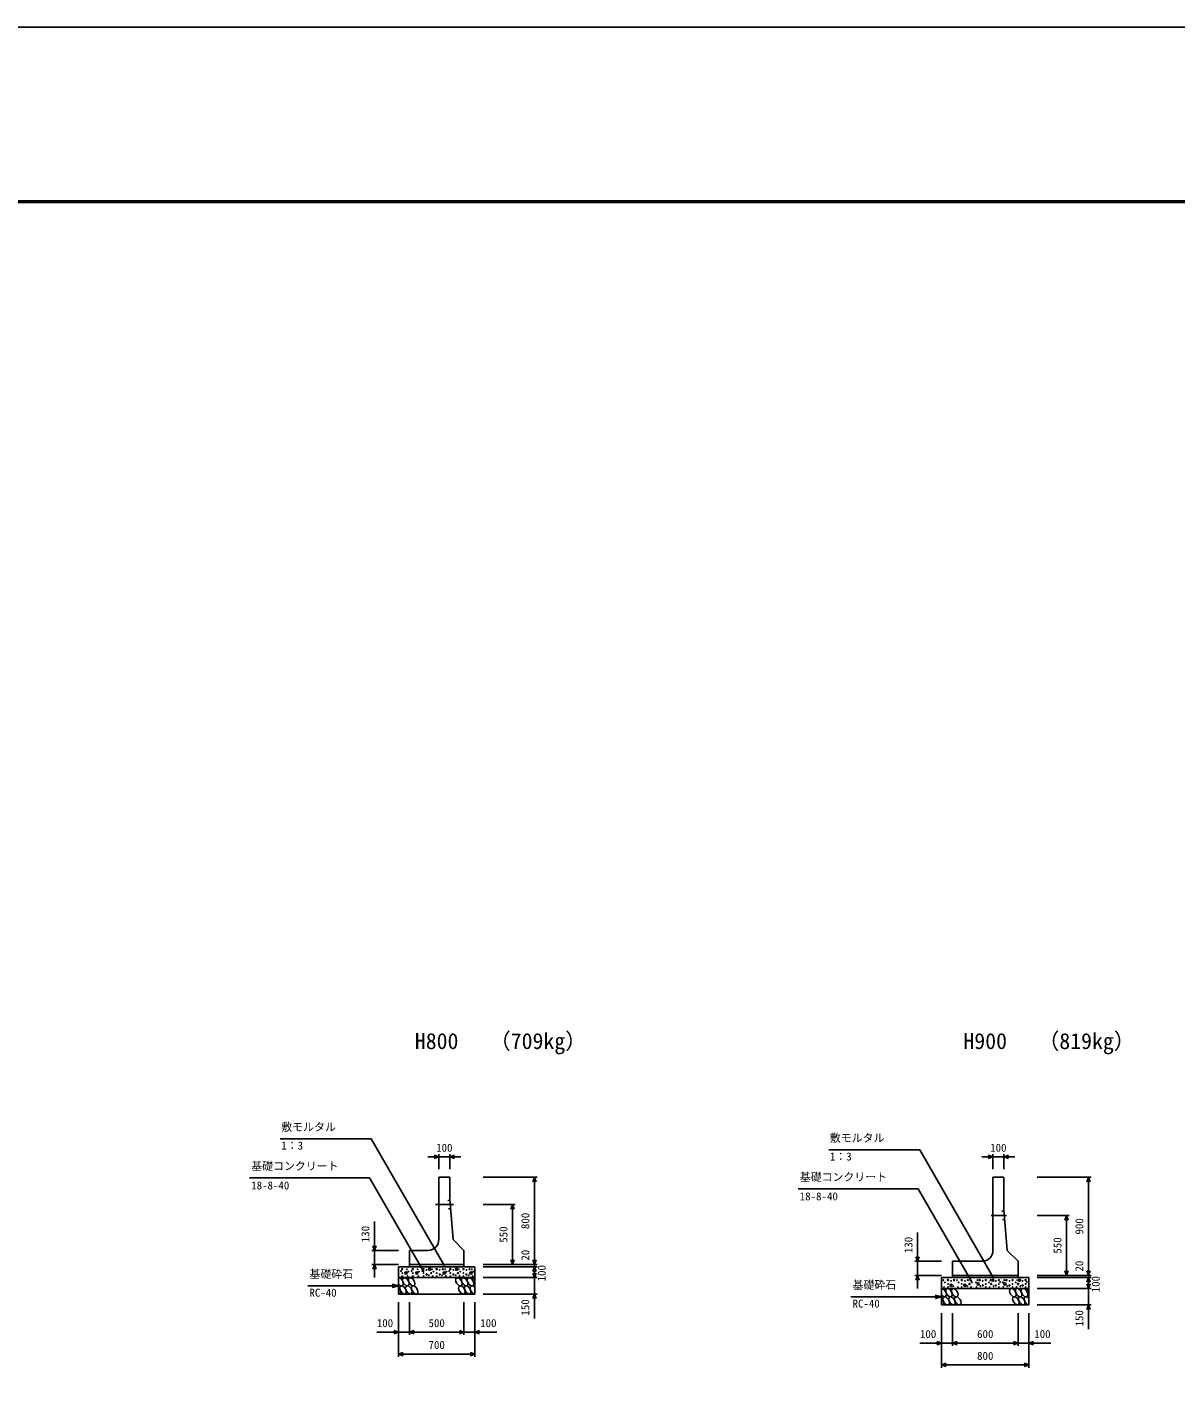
# Model space of a CAD drawing. Units: millimetres, scale not verified. Extents: x -67200 to 67200, y -23760 to 23760.
# Drawn here: x 9723 to 20246, y 11312 to 23760 of the extents above; entities that cross this region are included whole.
import ezdxf
from ezdxf.enums import TextEntityAlignment as Align

# ---------------------------------------------------------------- set-up
doc = ezdxf.new("R2010")
doc.units = ezdxf.units.MM
doc.header["$LTSCALE"] = 80
doc.linetypes.add('CHAIN1', pattern=[8, 5, -1, 1, -1])
doc.linetypes.add('DOTTED', pattern=[1.75, 0.25, -1.5])
for name, color, linetype, lineweight in [('0-0_CENTER', 7, 'CHAIN1', 25), ('0-1_DIM', 7, 'Continuous', 25), ('0-2_Defpoints', 5, 'Continuous', 25), ('0-3_HATCH', 6, 'Continuous', 25), ('0-6_OUTLINE', 1, 'Continuous', 25), ('0-7_OUTLINE2', 4, 'DOTTED', 25), ('0-8_TXT', 7, 'Continuous', 25), ('0-9_WAKU', 3, 'Continuous', 25)]:
    doc.layers.add(name, color=color, linetype=linetype, lineweight=lineweight)
doc.styles.add('ＭＳ ゴシック', font='')
doc.styles.get('ＭＳ ゴシック').set_extended_font_data('MS Gothic')

msp = doc.modelspace()

# ---------------------------------------------------------------- linework, layer by layer
at = {"layer": '0-0_CENTER'}
for p, q in [((13629.59, 12973.45), (13464.81, 12973.45)), ((18695.43, 12873.45), (18554.81, 12873.45))]:
    msp.add_line(p, q, dxfattribs=at)
at = {"layer": '0-1_DIM'}
for p, q in [((12041.4, 13574.85), (12873.82, 13574.85)), ((13545.09, 12412.18), (12873.82, 13574.85)), ((17066.9, 13474.85), (17899.32, 13474.85)), ((18570.59, 12312.18), (17899.32, 13474.85)), ((13494.5, 13410.34), (13394.5, 13410.34)), ((13494.5, 13435.34), (13494.5, 13298.45)), ((13494.5, 13410.34), (13594.5, 13410.34)), ((13594.5, 13435.34), (13594.5, 13298.45)), ((13694.5, 13410.34), (13594.5, 13410.34)), ((18570, 13410.34), (18470, 13410.34)), ((18570, 13435.34), (18570, 13298.45)), ((18570, 13410.34), (18670, 13410.34)), ((18670, 13435.34), (18670, 13298.45)), ((18770, 13410.34), (18670, 13410.34)), ((11759.79, 13217.34), (12859.34, 13217.34)), ((13355.6, 12357.78), (12859.34, 13217.34)), ((14394.5, 13223.45), (13899.5, 13223.45)), ((14369.5, 12423.45), (14369.5, 13223.45)), ((19470, 13223.45), (18975, 13223.45)), ((19445, 12323.45), (19445, 13223.45)), ((16785.29, 13117.34), (17884.84, 13117.34)), ((18381.1, 12257.78), (17884.84, 13117.34)), ((14194.5, 12973.45), (13899.5, 12973.45)), ((14169.5, 12973.45), (14169.5, 12423.45)), ((19270, 12873.45), (18975, 12873.45)), ((19245, 12873.45), (19245, 12323.45)), ((12904.5, 12553.45), (12904.5, 12817.62)), ((17880, 12453.45), (17880, 12717.62)), ((12879.5, 12553.45), (13124.5, 12553.45)), ((12904.5, 12553.45), (12904.5, 12423.45)), ((17855, 12453.45), (18100, 12453.45)), ((17880, 12453.45), (17880, 12323.45)), ((12879.5, 12423.45), (13124.5, 12423.45)), ((12904.5, 12303.45), (12904.5, 12423.45)), ((14394.5, 12423.45), (13899.5, 12423.45)), ((14394.5, 12403.45), (13899.5, 12403.45)), ((14369.5, 12423.45), (14369.5, 12403.45)), ((14369.5, 12403.45), (14369.5, 12303.45)), ((17855, 12323.45), (18100, 12323.45)), ((17880, 12203.45), (17880, 12323.45)), ((19470, 12323.45), (18975, 12323.45)), ((19445, 12323.45), (19445, 12303.45)), ((13124.5, 12228.45), (13066.54, 12243.97)), ((14394.5, 12303.45), (13899.5, 12303.45)), ((14369.5, 12303.45), (14369.5, 12153.45)), ((19470, 12303.45), (18975, 12303.45)), ((19470, 12203.45), (18975, 12203.45)), ((19445, 12303.45), (19445, 12203.45)), ((19445, 12203.45), (19445, 12053.45)), ((13124.5, 11578.45), (13124.5, 12078.45)), ((13224.5, 11778.45), (13224.5, 12078.45)), ((13224.5, 11778.45), (13224.5, 12078.45)), ((13724.5, 11778.45), (13724.5, 12078.45)), ((13824.5, 11578.45), (13824.5, 12078.45)), ((14394.5, 12153.45), (13899.5, 12153.45)), ((14369.5, 11930.21), (14369.5, 12153.45)), ((18100, 12128.45), (18042.04, 12143.97)), ((18100, 11478.45), (18100, 11978.45)), ((18200, 11678.45), (18200, 11978.45)), ((18200, 11678.45), (18200, 11978.45)), ((18800, 11678.45), (18800, 11978.45)), ((18900, 11478.45), (18900, 11978.45)), ((19470, 12053.45), (18975, 12053.45)), ((19445, 11830.21), (19445, 12053.45)), ((12924.96, 11803.45), (13124.5, 11803.45)), ((13124.5, 11803.45), (13224.5, 11803.45)), ((13224.5, 11803.45), (13724.5, 11803.45)), ((13724.5, 11803.45), (13824.5, 11803.45)), ((14024.04, 11803.45), (13824.5, 11803.45)), ((17900.46, 11703.45), (18100, 11703.45)), ((18100, 11703.45), (18200, 11703.45)), ((18200, 11703.45), (18800, 11703.45)), ((18800, 11703.45), (18900, 11703.45)), ((19099.54, 11703.45), (18900, 11703.45)), ((13124.5, 11603.45), (13824.5, 11603.45)), ((18100, 11503.45), (18900, 11503.45))]:
    msp.add_line(p, q, dxfattribs=at)
for points in [[(13452.21, 13425.73), (13494.5, 13410.34), (13452.21, 13394.95)], [(13636.79, 13425.73), (13594.5, 13410.34), (13636.79, 13394.95)], [(18527.71, 13425.73), (18570, 13410.34), (18527.71, 13394.95)], [(18712.29, 13425.73), (18670, 13410.34), (18712.29, 13394.95)], [(14354.11, 13181.16), (14369.5, 13223.45), (14384.89, 13181.16)], [(19429.61, 13181.16), (19445, 13223.45), (19460.39, 13181.16)], [(14154.11, 12931.16), (14169.5, 12973.45), (14184.89, 12931.16)], [(19229.61, 12831.16), (19245, 12873.45), (19260.39, 12831.16)], [(12919.89, 12595.73), (12904.5, 12553.45), (12889.11, 12595.73)], [(14154.11, 12465.73), (14169.5, 12423.45), (14184.89, 12465.73)], [(14354.11, 12465.73), (14369.5, 12423.45), (14384.89, 12465.73)], [(17895.39, 12495.73), (17880, 12453.45), (17864.61, 12495.73)], [(12919.89, 12381.16), (12904.5, 12423.45), (12889.11, 12381.16)], [(14354.11, 12361.16), (14369.5, 12403.45), (14384.89, 12361.16)], [(14354.11, 12345.73), (14369.5, 12303.45), (14384.89, 12345.73)], [(17895.39, 12281.16), (17880, 12323.45), (17864.61, 12281.16)], [(19229.61, 12365.73), (19245, 12323.45), (19260.39, 12365.73)], [(19429.61, 12365.73), (19445, 12323.45), (19460.39, 12365.73)], [(12294.18, 12228.45), (13124.5, 12228.45), (13066.54, 12212.92)], [(19429.61, 12261.16), (19445, 12303.45), (19460.39, 12261.16)], [(19429.61, 12245.73), (19445, 12203.45), (19460.39, 12245.73)], [(14354.11, 12111.16), (14369.5, 12153.45), (14384.89, 12111.16)], [(17269.68, 12128.45), (18100, 12128.45), (18042.04, 12112.92)], [(19429.61, 12011.16), (19445, 12053.45), (19460.39, 12011.16)], [(13082.21, 11818.84), (13124.5, 11803.45), (13082.21, 11788.05)], [(13266.79, 11818.84), (13224.5, 11803.45), (13266.79, 11788.05)], [(13682.21, 11818.84), (13724.5, 11803.45), (13682.21, 11788.05)], [(13866.79, 11818.84), (13824.5, 11803.45), (13866.79, 11788.05)], [(18057.71, 11718.84), (18100, 11703.45), (18057.71, 11688.05)], [(18242.29, 11718.84), (18200, 11703.45), (18242.29, 11688.05)], [(18757.71, 11718.84), (18800, 11703.45), (18757.71, 11688.05)], [(18942.29, 11718.84), (18900, 11703.45), (18942.29, 11688.05)], [(13166.79, 11618.84), (13124.5, 11603.45), (13166.79, 11588.05)], [(13782.21, 11618.84), (13824.5, 11603.45), (13782.21, 11588.05)], [(18142.29, 11518.84), (18100, 11503.45), (18142.29, 11488.05)], [(18857.71, 11518.84), (18900, 11503.45), (18857.71, 11488.05)]]:
    msp.add_lwpolyline(points, dxfattribs=at)
at = {"layer": '0-2_Defpoints'}
msp.add_lwpolyline([(0, -23760), (67200, -23760), (67200, 23760), (0, 23760)], close=True, dxfattribs=at)
at = {"layer": '0-3_HATCH'}
for centre, radius in [((13147.47, 12363.93), 2.5), ((13158.81, 12381.5), 5), ((13158.81, 12345.61), 2.5), ((13193.97, 12345.61), 10), ((13200.99, 12380.62), 2.5), ((13215, 12359.61), 2.5), ((13244.46, 12363.93), 2.5), ((13255.8, 12381.5), 5), ((13255.8, 12345.61), 2.5), ((13292.41, 12345.61), 10), ((13299.42, 12380.62), 2.5), ((13313.44, 12359.61), 2.5), ((13342.9, 12363.93), 2.5), ((13354.24, 12381.5), 5), ((13354.24, 12345.61), 2.5), ((13382.28, 12332.47), 5), ((13382.28, 12373.62), 2.5), ((13410.32, 12380.62), 10), ((13403.31, 12325.47), 2.5), ((13424.34, 12345.61), 5), ((13431.35, 12380.62), 2.5), ((13445.37, 12359.61), 2.5), ((13474.24, 12381.5), 5), ((13474.24, 12345.61), 2.5), ((13502.28, 12332.47), 5), ((13502.28, 12373.62), 2.5), ((13523.31, 12325.47), 2.5), ((13530.32, 12380.62), 5), ((13544.34, 12345.61), 10), ((13551.35, 12380.62), 2.5), ((13565.37, 12359.61), 2.5), ((13588.13, 12363.93), 2.5), ((13599.47, 12381.5), 5), ((13599.47, 12345.61), 2.5), ((13627.51, 12332.47), 5), ((13627.51, 12373.62), 2.5), ((13655.54, 12380.62), 10), ((13648.53, 12325.47), 2.5), ((13669.56, 12345.61), 5), ((13676.57, 12380.62), 2.5), ((13690.59, 12359.61), 2.5), ((13719.47, 12381.5), 5), ((13719.47, 12345.61), 2.5), ((13747.51, 12332.47), 5), ((13747.51, 12373.62), 2.5), ((13768.53, 12325.47), 2.5), ((13775.54, 12380.62), 5), ((13789.56, 12345.61), 10), ((13796.57, 12380.62), 2.5), ((13810.59, 12359.61), 2.5), ((13158.81, 12317.59), 2.5), ((13207.99, 12317.59), 2.5), ((13255.8, 12317.59), 2.5), ((13306.43, 12317.59), 2.5), ((13354.24, 12317.59), 2.5), ((13438.36, 12317.59), 2.5), ((13474.24, 12317.59), 2.5), ((13558.36, 12317.59), 2.5), ((13599.47, 12317.59), 2.5), ((13683.58, 12317.59), 2.5), ((13719.47, 12317.59), 2.5), ((13803.58, 12317.59), 2.5), ((18115.97, 12280.62), 2.5), ((18122.98, 12217.59), 2.5), ((18129.99, 12259.61), 2.5), ((18158.86, 12281.5), 5), ((18158.86, 12245.61), 2.5), ((18158.86, 12217.59), 2.5), ((18186.9, 12232.47), 10), ((18186.9, 12273.62), 2.5), ((18207.93, 12225.47), 2.5), ((18214.94, 12280.62), 5), ((18242.07, 12280.62), 2.5), ((18249.08, 12217.59), 2.5), ((18256.09, 12259.61), 2.5), ((18284.97, 12281.5), 5), ((18284.97, 12245.61), 2.5), ((18284.97, 12217.59), 2.5), ((18313.01, 12232.47), 10), ((18313.01, 12273.62), 2.5), ((18334.03, 12225.47), 2.5), ((18341.04, 12280.62), 5), ((18355.06, 12245.61), 5), ((18362.07, 12280.62), 2.5), ((18369.08, 12217.59), 2.5), ((18376.09, 12259.61), 2.5), ((18413.91, 12259.61), 2.5), ((18420.92, 12217.59), 2.5), ((18434.94, 12245.61), 10), ((18427.93, 12280.62), 2.5), ((18448.96, 12280.62), 5), ((18455.97, 12225.47), 2.5), ((18476.99, 12232.47), 5), ((18476.99, 12273.62), 2.5), ((18505.03, 12281.5), 5), ((18505.03, 12245.61), 2.5), ((18505.03, 12217.59), 2.5), ((18533.91, 12259.61), 2.5), ((18540.92, 12217.59), 2.5), ((18547.93, 12280.62), 2.5), ((18554.94, 12245.61), 5), ((18568.96, 12280.62), 10), ((18575.97, 12225.47), 2.5), ((18596.99, 12232.47), 5), ((18596.99, 12273.62), 2.5), ((18625.03, 12281.5), 5), ((18625.03, 12245.61), 2.5), ((18625.03, 12217.59), 2.5), ((18636.37, 12263.93), 2.5), ((18659.13, 12259.61), 2.5), ((18666.14, 12217.59), 2.5), ((18680.16, 12245.61), 10), ((18673.15, 12280.62), 2.5), ((18694.18, 12280.62), 5), ((18701.19, 12225.47), 2.5), ((18722.22, 12232.47), 5), ((18722.22, 12273.62), 2.5), ((18750.26, 12281.5), 5), ((18750.26, 12245.61), 2.5), ((18750.26, 12217.59), 2.5), ((18779.13, 12259.61), 2.5), ((18786.14, 12217.59), 2.5), ((18793.15, 12280.62), 2.5), ((18800.16, 12245.61), 5), ((18814.18, 12280.62), 10), ((18821.19, 12225.47), 2.5), ((18842.22, 12232.47), 5), ((18842.22, 12273.62), 2.5), ((18870.26, 12281.5), 5), ((18870.26, 12245.61), 2.5), ((18870.26, 12217.59), 2.5), ((18881.6, 12263.93), 2.5)]:
    msp.add_circle(centre, radius, dxfattribs=at)
for centre, start_param, end_param in [((13138.36, 12265.94), 1.84200472, 5.94741382), ((13113.04, 12190.95), 2.71731194, 5.07210661), ((13811.54, 12190.95), 5.01737961, 9.05522424), ((13836.86, 12265.94), 5.89182623, 8.18077762), ((18113.86, 12165.94), 1.84200472, 5.94741382), ((18912.36, 12165.94), 5.89182623, 8.18077762), ((18088.54, 12090.95), 2.71731194, 5.07210661), ((18887.04, 12090.95), 5.01737961, 9.05522424)]:
    msp.add_ellipse(centre, major_axis=(-21.81, 35.31), ratio=0.5792, start_param=start_param, end_param=end_param, dxfattribs=at)
for centre in [(13166.25, 12190.95), (13191.57, 12265.94), (13219.46, 12190.95), (13244.78, 12265.94), (13272.66, 12190.95), (13677.24, 12265.94), (13705.13, 12190.95), (13730.45, 12265.94), (13758.34, 12190.95), (13783.66, 12265.94), (18167.07, 12165.94), (18220.28, 12165.94), (18752.74, 12165.94), (18805.95, 12165.94), (18859.16, 12165.94), (18141.75, 12090.95), (18194.96, 12090.95), (18248.16, 12090.95), (18780.63, 12090.95), (18833.84, 12090.95)]:
    msp.add_ellipse(centre, major_axis=(-21.81, 35.31), ratio=0.5792, dxfattribs=at)
at = {"layer": '0-6_OUTLINE'}
for p, q in [((13494.5, 13223.45), (13494.5, 12653.45)), ((13494.5, 13223.45), (13594.5, 13223.45)), ((13594.5, 13223.45), (13594.5, 13023.45)), ((18570, 13223.45), (18670, 13223.45)), ((18570, 13223.45), (18570, 12553.45)), ((18670, 13223.45), (18670, 12923.45)), ((13594.5, 13023.45), (13624.5, 12653.45)), ((18670, 12923.45), (18700, 12553.45)), ((13624.5, 12653.45), (13724.5, 12553.45)), ((13394.5, 12553.45), (13224.5, 12553.45)), ((13224.5, 12403.45), (13224.5, 12553.45)), ((13724.5, 12403.45), (13724.5, 12553.45)), ((18470, 12453.45), (18200, 12453.45)), ((18200, 12303.45), (18200, 12453.45)), ((18700, 12553.45), (18800, 12453.45)), ((18800, 12303.45), (18800, 12453.45)), ((13124.5, 12403.45), (13824.5, 12403.45)), ((13124.5, 12403.45), (13124.5, 12153.45)), ((13224.5, 12423.45), (13724.5, 12423.45)), ((13824.5, 12403.45), (13824.5, 12153.45)), ((18200, 12323.45), (18800, 12323.45)), ((13124.5, 12303.45), (13824.5, 12303.45)), ((18100, 12303.45), (18100, 12053.45)), ((18100, 12203.45), (18900, 12203.45)), ((13124.5, 12153.45), (13824.5, 12153.45)), ((18100, 12053.45), (18900, 12053.45))]:
    msp.add_line(p, q, dxfattribs=at)
msp.add_lwpolyline([(18100, 12303.45), (18900, 12303.45), (18900, 12053.45)], dxfattribs=at)
for centre in [(13394.5, 12653.45), (18470, 12553.45)]:
    msp.add_arc(centre, 100, 270, 0, dxfattribs=at)
at = {"layer": '0-7_OUTLINE2'}
for p, q in [((13595.31, 13013.45), (13494.5, 13003.45)), ((13601.8, 12933.45), (13494.5, 12943.45)), ((18670.81, 12913.45), (18570, 12903.45)), ((18677.3, 12833.45), (18570, 12843.45))]:
    msp.add_line(p, q, dxfattribs=at)
at = {"layer": '0-9_WAKU', "lineweight": 50}
msp.add_lwpolyline([(1600, -22160), (65600, -22160), (65600, 22160), (1600, 22160)], close=True, dxfattribs=at)

# ---------------------------------------------------------------- texts
at = {"layer": '0-1_DIM', "style": 'ＭＳ ゴシック'}
for s, p in [('敷モルタル', (12050.76, 13624.85)), ('敷モルタル', (17076.26, 13524.85)), ('1：3', (12050.76, 13454.74)), ('100', (13469.5, 13435.34)), ('1：3', (17076.26, 13354.74)), ('100', (18545, 13435.34)), ('基礎コンクリート', (11775.17, 13267.34)), ('基礎コンクリート', (16800.67, 13167.34)), ('18-8-40', (11775.17, 13089.71)), ('18-8-40', (16800.67, 12989.71)), ('基礎砕石', (12308.51, 12278.45)), ('RC-40', (12308.51, 12107.07)), ('基礎砕石', (17284.01, 12178.45)), ('RC-40', (17284.01, 12007.07)), ('100', (12925.86, 11828.45)), ('500', (13399.5, 11828.45)), ('100', (13873.14, 11828.45)), ('700', (13399.5, 11628.45)), ('100', (17901.36, 11728.45)), ('600', (18425, 11728.45)), ('100', (18948.64, 11728.45)), ('800', (18425, 11528.45))]:
    msp.add_text(s, height=73.31, dxfattribs=at).set_placement(p, align=Align.BOTTOM_LEFT)
for s, p in [('800', (14344.5, 12748.45)), ('900', (19420, 12698.45)), ('130', (12879.5, 12628.07)), ('550', (14144.5, 12623.45)), ('130', (17855, 12528.07)), ('550', (19220, 12523.45)), ('20', (14344.5, 12459.41)), ('20', (19420, 12359.41)), ('100', (14494.5, 12269.42)), ('100', (19570, 12169.42)), ('150', (14344.5, 11956.13)), ('150', (19420, 11856.13))]:
    msp.add_text(s, height=73.31, rotation=90, dxfattribs=at).set_placement(p, align=Align.BOTTOM_LEFT)
at = {"layer": '0-8_TXT', "style": 'ＭＳ ゴシック'}
for s, p in [('（709kg）', (13953.12, 14353.69)), ('（819kg）', (18978.62, 14353.69)), ('H800', (13274.5, 14353.69)), ('H900', (18300, 14353.69))]:
    msp.add_text(s, height=146.6, dxfattribs=at).set_placement(p, align=Align.BOTTOM_LEFT)

doc.saveas('drawing.dxf')
